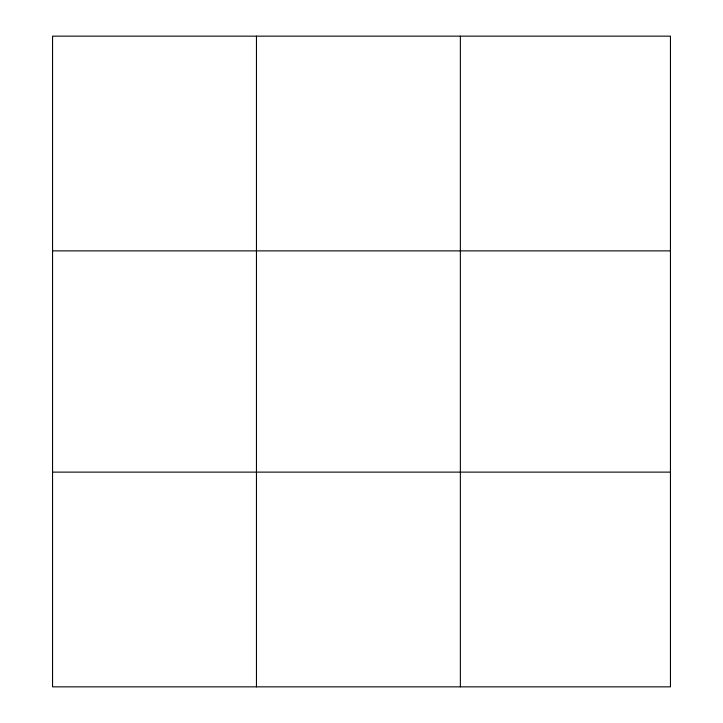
<?xml version="1.0" encoding="UTF-8"?>
<svg xmlns="http://www.w3.org/2000/svg" width="723" height="723" viewBox="0 0 723 723"><rect width="100%" height="100%" fill="white"/><g stroke="black" fill="none" stroke-linecap="round" stroke-linejoin="round"><path stroke-width="1.08" d="M256.457 36.15L256.457 686.85M460.361 36.15L460.361 686.85M52.553 250.881L670.447 250.881M52.553 472.119L670.447 472.119M670.447 579.485L670.447 686.85L52.553 686.85L52.553 36.15L670.447 36.15L670.447 579.485"/></g></svg>
